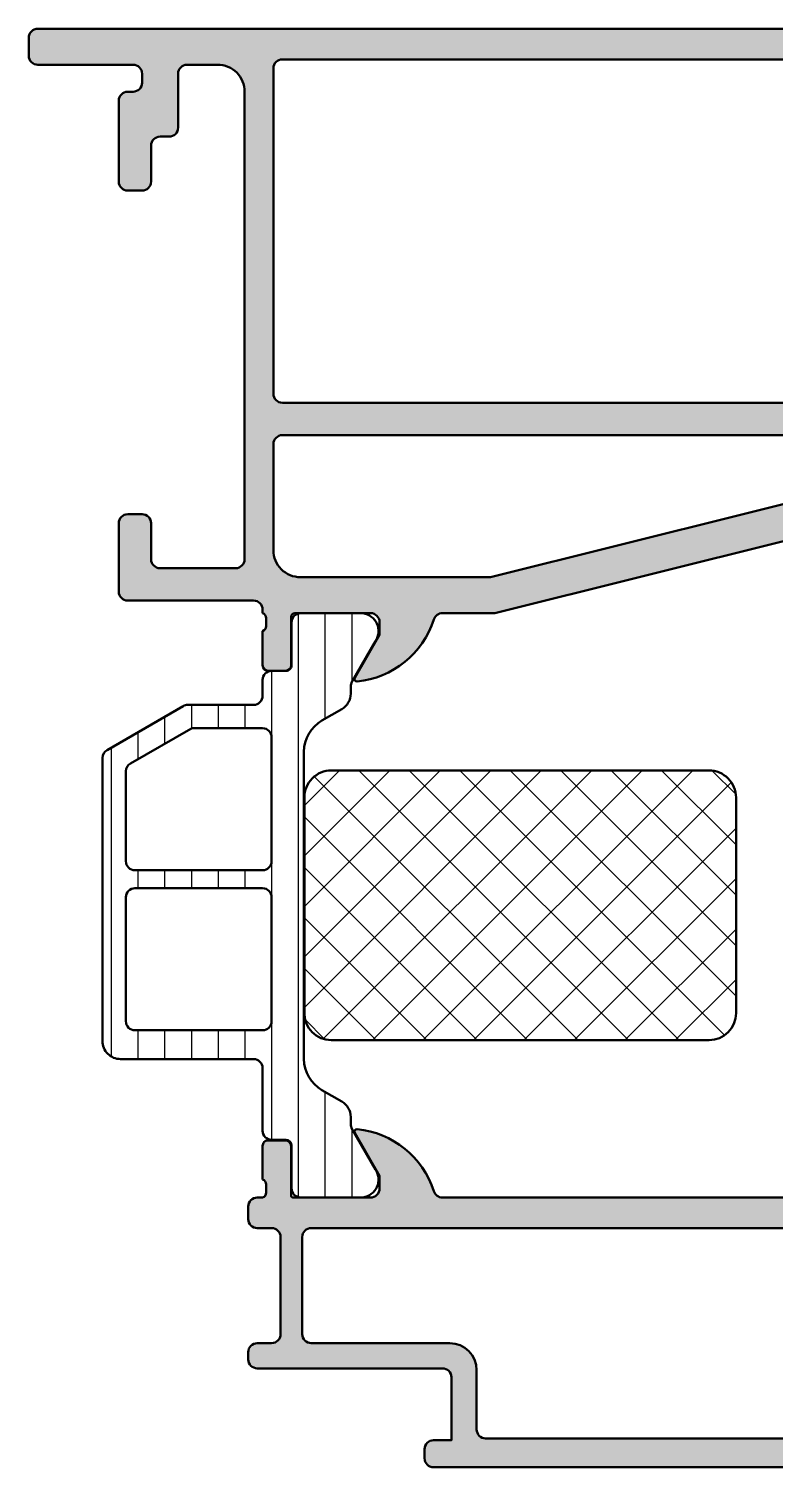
# Model space of a CAD drawing. Extents: x -15 to 68, y 0 to 80.
# Drawn here: x -15 to 26.5, y 0 to 80 of the extents above; entities that cross this region are included whole.
import ezdxf

# ---------------------------------------------------------------- set-up
doc = ezdxf.new("R2010")
doc.units = 0
for name, color, linetype, lineweight in [('0S-Alu contour', 7, 'Continuous', 50), ('0S-Alu hatch', 252, 'Continuous', 25), ('0S-Plastic contour', 254, 'Continuous', 50), ('0S-Plastic hatch', 253, 'Continuous', 25), ('0S-PT contour', 91, 'Continuous', 50), ('0S-PT hatch', 103, 'Continuous', 25)]:
    doc.layers.add(name, color=color, linetype=linetype, lineweight=lineweight)

# ---------------------------------------------------------------- blocks, each defined once
blk = doc.blocks.new('501720__810098BB_A864_4363_9F8E_36D2BA99AF30_')
at = {"layer": '0S-Alu hatch'}
h = blk.add_hatch(color=256, dxfattribs=at)
edge = h.paths.add_edge_path()
edge.add_ellipse((35.76188021535163, 53.8381197846483), major_axis=(-0.1381197846483, 0), ratio=1, start_angle=104.0000000000017, end_angle=209.9999999999957, ccw=False)
edge.add_line((35.79529441547356, 53.70410274788989), (10.91199740453949, 47.5))
edge.add_line((10.91199740453949, 47.5), (7.999999999999921, 47.5))
edge.add_arc((7.999999999999921, 46.99999999999999), 0.5000000000000142, 90, 162.2515836439294)
edge.add_ellipse((2.76177675882613, 48.67660886184778), major_axis=(-4.999999999999967, 0), ratio=1, start_angle=95.62257755079332, end_angle=162.2515836439302, ccw=False)
edge.add_ellipse((3.238119784648205, 43.83811978464829), major_axis=(-0.1381197846482954, 0), ratio=1, start_angle=-30.00000000000381, end_angle=95.62257755079543, ccw=False)
edge.add_line((3.11850454237755, 43.90717967697245), (4.499999999999928, 46.3))
edge.add_line((4.499999999999928, 46.3), (4.499999999999928, 47))
edge.add_arc((3.999999999999914, 46.99999999999999), 0.5000000000000142, 0, 90)
edge.add_line((3.999999999999914, 47.5), (-0.210000000000079, 47.5))
edge.add_arc((-0.210000000000079, 47.30000000000001), 0.1999999999999886, 90, 180)
edge.add_line((-0.4100000000000677, 47.30000000000001), (-0.4100000000000819, 44.60000000000004))
edge.add_ellipse((-0.7100000000001216, 44.60000000000004), major_axis=(-0.3000000000000398, 0), ratio=1, start_angle=90, end_angle=180, ccw=False)
edge.add_line((-0.7100000000001216, 44.3), (-1.700000000000045, 44.3))
edge.add_ellipse((-1.700000000000045, 44.60000000000004), major_axis=(-0.3000000000000398, 0), ratio=1, start_angle=0, end_angle=90, ccw=False)
edge.add_line((-2.000000000000085, 44.60000000000004), (-2.000000000000085, 46.5))
edge.add_arc((-2.100000000000079, 46.78284271247462), 0.3000000000000043, 289.4712206344893, 360)
edge.add_line((-1.800000000000068, 46.78284271247462), (-1.800000000000082, 47.21715728752537))
edge.add_arc((-2.100000000000079, 47.21715728752537), 0.2999999999999829, 0, 70.5287793655094)
edge.add_line((-2.000000000000085, 47.49999999999998), (-2.000000000000085, 47.69999999999998))
edge.add_arc((-2.500000000000085, 47.69999999999998), 0.5, 0, 90)
edge.add_line((-2.500000000000085, 48.19999999999999), (-9.500000000000085, 48.19999999999998))
edge.add_ellipse((-9.500000000000085, 48.69999999999997), major_axis=(-0.4999999999999929, 0), ratio=1, start_angle=0, end_angle=90, ccw=False)
edge.add_line((-10.00000000000008, 48.69999999999997), (-10.00000000000007, 52.5))
edge.add_ellipse((-9.500000000000085, 52.5), major_axis=(-0.4999999999999858, 0), ratio=1, start_angle=269.9999999999984, end_angle=360, ccw=False)
edge.add_line((-9.500000000000071, 52.99999999999998), (-8.700000000000072, 52.99999999999999))
edge.add_ellipse((-8.700000000000045, 52.50000000000001), major_axis=(-0.4999999999999787, 0), ratio=1, start_angle=180, end_angle=270.00000000000324, ccw=False)
edge.add_line((-8.200000000000072, 52.5), (-8.200000000000072, 50.49999999999998))
edge.add_arc((-7.700000000000073, 50.49999999999998), 0.5, 180, 270)
edge.add_line((-7.700000000000073, 49.99999999999998), (-3.500000000000085, 49.99999999999999))
edge.add_arc((-3.500000000000085, 50.49999999999998), 0.4999999999999929, 270, 360)
edge.add_line((-3.000000000000085, 50.49999999999998), (-3.000000000000071, 76.5))
edge.add_arc((-4.500000000000071, 76.5), 1.5, 0, 90.00000000000055)
edge.add_line((-4.500000000000085, 78), (-6.200000000000073, 78))
edge.add_arc((-6.200000000000073, 77.5), 0.5, 90, 180)
edge.add_line((-6.700000000000073, 77.5), (-6.700000000000088, 74.49999999999999))
edge.add_ellipse((-7.200000000000102, 74.5), major_axis=(-0.5000000000000142, 0), ratio=1, start_angle=90.00000000000318, end_angle=180, ccw=False)
edge.add_line((-7.200000000000073, 73.99999999999999), (-7.700000000000088, 73.99999999999999))
edge.add_arc((-7.700000000000088, 73.49999999999999), 0.5, 90, 180)
edge.add_line((-8.200000000000088, 73.49999999999999), (-8.200000000000072, 71.5))
edge.add_ellipse((-8.70000000000006, 71.49999999999999), major_axis=(-0.4999999999999858, 0), ratio=1, start_angle=89.9999999999983, end_angle=180, ccw=False)
edge.add_line((-8.700000000000072, 71), (-9.500000000000085, 71))
edge.add_ellipse((-9.5000000000001, 71.49999999999999), major_axis=(-0.4999999999999858, 0), ratio=1, start_angle=0, end_angle=90.00000000000159, ccw=False)
edge.add_line((-10.00000000000008, 71.5), (-10.00000000000008, 76))
edge.add_ellipse((-9.5000000000001, 76.00000000000001), major_axis=(-0.4999999999999858, 0), ratio=1, start_angle=269.9999999999984, end_angle=360, ccw=False)
edge.add_line((-9.500000000000085, 76.5), (-9.200000000000072, 76.5))
edge.add_arc((-9.200000000000072, 77), 0.5, 270, 360)
edge.add_line((-8.700000000000072, 77), (-8.700000000000088, 77.5))
edge.add_arc((-9.200000000000088, 77.5), 0.5, 0, 90)
edge.add_line((-9.200000000000088, 78), (-14.50000000000008, 78))
edge.add_ellipse((-14.5000000000001, 78.49999999999999), major_axis=(-0.4999999999999858, 0), ratio=1, start_angle=0, end_angle=90.00000000000159, ccw=False)
edge.add_line((-15.00000000000008, 78.5), (-15.00000000000008, 79.5))
edge.add_ellipse((-14.5000000000001, 79.50000000000001), major_axis=(-0.4999999999999858, 0), ratio=1, start_angle=269.9999999999984, end_angle=360, ccw=False)
edge.add_line((-14.50000000000008, 80), (45.99999999999993, 80))
edge.add_line((45.99999999999993, 80), (45.99999999999993, 76.60000000000001))
edge.add_line((45.99999999999993, 76.60000000000001), (44.89999999999993, 75.5))
edge.add_line((44.89999999999993, 75.5), (44.29999999999992, 75.5))
edge.add_line((44.29999999999992, 75.5), (44.29999999999992, 77.5))
edge.add_arc((43.29999999999992, 77.5), 1, 0, 90)
edge.add_line((43.29999999999992, 78.5), (41.99999999999993, 78.5))
edge.add_arc((41.99999999999993, 77.5), 1, 90, 180)
edge.add_line((40.99999999999993, 77.5), (40.99999999999993, 71))
edge.add_arc((41.52499999999993, 70.5), 0.7250000000000015, 136.3971810272967, 223.6028189727033)
edge.add_line((40.99999999999993, 70), (40.99999999999993, 63))
edge.add_arc((41.99999999999993, 63), 1, 180, 270)
edge.add_line((41.99999999999993, 62), (43.29999999999992, 62))
edge.add_arc((43.29999999999992, 63), 1, 270, 360)
edge.add_line((44.29999999999992, 63), (44.29999999999992, 65.5))
edge.add_line((44.29999999999992, 65.5), (44.79999999999992, 65.5))
edge.add_ellipse((44.79999999999994, 64.50000000000001), major_axis=(-0.9999999999999857, 0), ratio=1, start_angle=180, end_angle=270.0000000000008, ccw=False)
edge.add_line((45.79999999999992, 64.5), (45.79999999999992, 59))
edge.add_ellipse((45.29999999999993, 58.99999999999999), major_axis=(-0.4999999999999965, 0), ratio=1, start_angle=89.9999999999992, end_angle=180, ccw=False)
edge.add_line((45.29999999999993, 58.5), (44.79999999999992, 58.50000000000001))
edge.add_ellipse((44.79999999999992, 59), major_axis=(-0.4999999999999929, 0), ratio=1, start_angle=0, end_angle=90, ccw=False)
edge.add_line((44.29999999999992, 59), (44.29999999999992, 60))
edge.add_arc((43.79999999999992, 60), 0.5, 0, 90)
edge.add_line((43.79999999999992, 60.5), (41.49999999999993, 60.5))
edge.add_arc((41.49999999999993, 60), 0.5, 90, 180)
edge.add_line((40.99999999999993, 60), (40.99999999999993, 57.5))
edge.add_arc((41.09999999999994, 57.21715728752538), 0.3000000000000011, 109.4712206344922, 180)
edge.add_line((40.79999999999993, 57.21715728752538), (40.79999999999993, 56.78284271247462))
edge.add_arc((41.09999999999994, 56.78284271247462), 0.3000000000000007, 180, 250.528779365509)
edge.add_line((40.99999999999993, 56.5), (40.99999999999993, 54.60000000000004))
edge.add_ellipse((40.6999999999999, 54.60000000000003), major_axis=(-0.3000000000000327, 0), ratio=1, start_angle=89.99999999999869, end_angle=180, ccw=False)
edge.add_line((40.69999999999989, 54.29999999999999), (39.70999999999998, 54.29999999999999))
edge.add_ellipse((39.70999999999996, 54.60000000000003), major_axis=(-0.3000000000000327, 0), ratio=1, start_angle=0, end_angle=90.00000000000267, ccw=False)
edge.add_line((39.40999999999994, 54.60000000000004), (39.40999999999993, 57.3))
edge.add_arc((39.20999999999994, 57.3), 0.1999999999999993, 0, 90)
edge.add_line((39.20999999999994, 57.5), (34.99999999999992, 57.5))
edge.add_arc((34.99999999999993, 57), 0.5, 90.00000000000081, 180)
edge.add_line((34.49999999999993, 57), (34.49999999999993, 56.29999999999999))
edge.add_line((34.49999999999993, 56.29999999999999), (35.8814954576223, 53.90717967697244))
edge = h.paths.add_edge_path()
edge.add_line((-1.400000000000076, 77.8), (-1.400000000000076, 59.69999999999998))
edge.add_arc((-0.9000000000000767, 59.69999999999999), 0.5, 180, 270)
edge.add_line((-0.9000000000000767, 59.19999999999999), (38.99999999999993, 59.2))
edge.add_arc((38.99999999999993, 59.69999999999998), 0.4999999999999929, 270, 360)
edge.add_line((39.49999999999993, 59.69999999999998), (39.49999999999993, 77.8))
edge.add_arc((38.99999999999993, 77.8), 0.5, 0, 90)
edge.add_line((38.99999999999993, 78.3), (-0.9000000000000767, 78.3))
edge.add_arc((-0.9000000000000767, 77.8), 0.5, 90, 180)
edge = h.paths.add_edge_path()
edge.add_arc((31.94739187429334, 55.32124696553697), 0.4999999999999971, 283.9999999999997, 390.0000000000001)
edge.add_line((32.38040457618556, 55.57124696553697), (31.61324865405182, 56.89999999999999))
edge.add_arc((30.74722325026737, 56.4), 1.000000000000004, 29.99999999999937, 90)
edge.add_line((30.74722325026737, 57.40000000000001), (-0.9000000000000767, 57.39999999999999))
edge.add_arc((-0.9000000000000625, 56.9), 0.4999999999999929, 90.0000000000016, 180)
edge.add_line((-1.400000000000062, 56.9), (-1.400000000000076, 51))
edge.add_arc((0.0999999999999233, 51), 1.5, 180, 270.0000000000005)
edge.add_line((0.0999999999999375, 49.5), (10.66642828273363, 49.5))
edge.add_line((10.66642828273363, 49.5), (32.06835282209318, 54.83609910239898))
at = {"layer": '0S-Alu contour', "color": 7}
for points in [[(-15.00000000000008, 78.5), (-15.00000000000008, 79.5)], [(-14.50000000000008, 80), (45.99999999999993, 80), (45.99999999999993, 76.60000000000001), (44.89999999999993, 75.5), (44.29999999999992, 75.5), (44.29999999999992, 77.5)], [(43.29999999999992, 78.5), (41.99999999999993, 78.5)], [(-9.200000000000088, 78), (-14.50000000000008, 78)], [(-4.500000000000085, 78), (-6.200000000000073, 78)], [(-1.400000000000076, 77.8), (-1.400000000000076, 59.69999999999998)], [(38.99999999999993, 78.3), (-0.9000000000000767, 78.3)], [(39.49999999999993, 59.69999999999998), (39.49999999999993, 77.8)], [(-8.700000000000072, 77), (-8.700000000000088, 77.5)], [(-6.700000000000073, 77.5), (-6.700000000000088, 74.49999999999999)], [(40.99999999999993, 77.5), (40.99999999999993, 71)], [(-9.500000000000085, 76.5), (-9.200000000000072, 76.5)], [(-3.000000000000085, 50.49999999999998), (-3.000000000000071, 76.5)], [(-10.00000000000008, 71.5), (-10.00000000000008, 76)], [(-7.200000000000073, 73.99999999999999), (-7.700000000000088, 73.99999999999999)], [(-8.200000000000088, 73.49999999999999), (-8.200000000000072, 71.5)], [(-8.700000000000072, 71), (-9.500000000000085, 71)], [(40.99999999999993, 70), (40.99999999999993, 63)], [(44.29999999999992, 63), (44.29999999999992, 65.5), (44.79999999999992, 65.5)], [(45.79999999999992, 64.5), (45.79999999999992, 59)], [(41.99999999999993, 62), (43.29999999999992, 62)], [(43.79999999999992, 60.5), (41.49999999999993, 60.5)], [(40.99999999999993, 60), (40.99999999999993, 57.5)], [(44.29999999999992, 59), (44.29999999999992, 60)], [(-0.9000000000000767, 59.19999999999999), (38.99999999999993, 59.2)], [(45.29999999999993, 58.5), (44.79999999999992, 58.50000000000001)], [(-1.400000000000062, 56.9), (-1.400000000000076, 51)], [(30.74722325026737, 57.40000000000001), (-0.9000000000000767, 57.39999999999999)], [(32.38040457618556, 55.57124696553697), (31.61324865405182, 56.89999999999999)], [(34.49999999999993, 57), (34.49999999999993, 56.29999999999999), (35.8814954576223, 53.90717967697244)], [(39.20999999999994, 57.5), (34.99999999999992, 57.5)], [(39.40999999999994, 54.60000000000004), (39.40999999999993, 57.3)], [(40.79999999999993, 57.21715728752538), (40.79999999999993, 56.78284271247462)], [(40.99999999999993, 56.5), (40.99999999999993, 54.60000000000004)], [(0.0999999999999375, 49.5), (10.66642828273363, 49.5), (32.06835282209318, 54.83609910239898)], [(35.79529441547356, 53.70410274788989), (10.91199740453949, 47.5), (7.999999999999921, 47.5)], [(40.69999999999989, 54.29999999999999), (39.70999999999998, 54.29999999999999)], [(-9.500000000000071, 52.99999999999998), (-8.700000000000072, 52.99999999999999)], [(-10.00000000000008, 48.69999999999997), (-10.00000000000007, 52.5)], [(-8.200000000000072, 52.5), (-8.200000000000072, 50.49999999999998)], [(-7.700000000000073, 49.99999999999998), (-3.500000000000085, 49.99999999999999)], [(-2.500000000000085, 48.19999999999999), (-9.500000000000085, 48.19999999999998)], [(-2.000000000000085, 47.49999999999998), (-2.000000000000085, 47.69999999999998)], [(-1.800000000000068, 46.78284271247462), (-1.800000000000082, 47.21715728752537)], [(-0.4100000000000677, 47.30000000000001), (-0.4100000000000819, 44.60000000000004)], [(3.999999999999914, 47.5), (-0.210000000000079, 47.5)], [(-2.000000000000085, 44.60000000000004), (-2.000000000000085, 46.5)], [(3.11850454237755, 43.90717967697245), (4.499999999999928, 46.3), (4.499999999999928, 47)], [(-0.7100000000001216, 44.3), (-1.700000000000045, 44.3)]]:
    blk.add_lwpolyline(points, dxfattribs=at)
at = {"layer": '0S-Alu contour', "color": 7, "extrusion": (0, 0, -1)}
for centre, radius, start, end in [((14.5000000000001, 79.50000000000001), 0.4999999999999858, 0, 90.0000000000016), ((14.5000000000001, 78.49999999999999), 0.4999999999999858, 269.9999999999984, 0), ((9.5000000000001, 76.00000000000001), 0.4999999999999858, 0, 90.0000000000016), ((7.200000000000102, 74.5), 0.5000000000000142, 180, 269.9999999999968), ((9.5000000000001, 71.49999999999999), 0.4999999999999858, 269.9999999999984, 0), ((8.70000000000006, 71.49999999999999), 0.4999999999999858, 180, 270.0000000000017), ((-44.79999999999994, 64.50000000000001), 0.9999999999999857, 89.9999999999992, 180), ((-44.79999999999992, 59), 0.4999999999999929, 270, 0), ((-45.29999999999993, 58.99999999999999), 0.4999999999999965, 180, 270.0000000000008), ((-39.70999999999996, 54.60000000000003), 0.3000000000000327, 269.9999999999973, 0), ((-40.6999999999999, 54.60000000000003), 0.3000000000000327, 180, 270.0000000000013), ((-35.76188021535163, 53.8381197846483), 0.1381197846483, 150.0000000000043, 255.9999999999983), ((9.500000000000085, 52.5), 0.4999999999999858, 0, 90.0000000000016), ((8.700000000000045, 52.50000000000001), 0.4999999999999787, 89.99999999999675, 180), ((9.500000000000085, 48.69999999999997), 0.4999999999999929, 270, 0), ((-2.76177675882613, 48.67660886184778), 4.999999999999967, 197.7484163560699, 264.3774224492067), ((1.700000000000045, 44.60000000000004), 0.3000000000000398, 270, 0), ((0.7100000000001216, 44.60000000000004), 0.3000000000000398, 180, 270), ((-3.238119784648205, 43.83811978464829), 0.1381197846482954, 264.3774224492046, 30.00000000000375)]:
    blk.add_arc(centre, radius, start, end, dxfattribs=at)
at = {"layer": '0S-Alu contour', "color": 7}
for centre, radius, start, end in [((41.99999999999993, 77.5), 1, 90, 180), ((43.29999999999992, 77.5), 1, 0, 90), ((-9.200000000000088, 77.5), 0.5, 0, 90), ((-6.200000000000073, 77.5), 0.5, 90, 180), ((-4.500000000000071, 76.5), 1.5, 0, 90.00000000000055), ((-0.9000000000000767, 77.8), 0.5, 90, 180), ((38.99999999999993, 77.8), 0.5, 0, 90), ((-9.200000000000072, 77), 0.5, 270, 0), ((-7.700000000000088, 73.49999999999999), 0.5, 90, 180), ((41.52499999999993, 70.5), 0.7250000000000015, 136.3971810272967, 223.6028189727033), ((41.99999999999993, 63), 1, 180, 270), ((43.29999999999992, 63), 1, 270, 0), ((41.49999999999993, 60), 0.5, 90, 180), ((43.79999999999992, 60), 0.5, 0, 90), ((-0.9000000000000767, 59.69999999999999), 0.5, 180, 270), ((38.99999999999993, 59.69999999999998), 0.4999999999999929, 270, 0), ((-0.9000000000000625, 56.9), 0.4999999999999929, 90.0000000000016, 180), ((30.74722325026737, 56.4), 1.000000000000004, 29.99999999999937, 90), ((34.99999999999993, 57), 0.5, 90.00000000000081, 180), ((39.20999999999994, 57.3), 0.1999999999999993, 0, 90), ((41.09999999999994, 57.21715728752538), 0.3000000000000011, 109.4712206344922, 180), ((41.09999999999994, 56.78284271247462), 0.3000000000000007, 180, 250.528779365509), ((31.94739187429334, 55.32124696553697), 0.4999999999999971, 283.9999999999997, 30.00000000000013), ((-7.700000000000073, 50.49999999999998), 0.5, 180, 270), ((-3.500000000000085, 50.49999999999998), 0.4999999999999929, 270, 0), ((0.0999999999999233, 51), 1.5, 180, 270.0000000000005), ((-2.500000000000085, 47.69999999999998), 0.5, 0, 90), ((-2.100000000000079, 47.21715728752537), 0.2999999999999829, 0, 70.5287793655094), ((-0.210000000000079, 47.30000000000001), 0.1999999999999886, 90, 180), ((3.999999999999914, 46.99999999999999), 0.5000000000000142, 0, 90), ((7.999999999999921, 46.99999999999999), 0.5000000000000142, 90, 162.2515836439294), ((-2.100000000000079, 46.78284271247462), 0.3000000000000043, 289.4712206344893, 0)]:
    blk.add_arc(centre, radius, start, end, dxfattribs=at)
blk = doc.blocks.new('345350__E8CCBB85_A133_48F6_B790_D86AECF112B5_')
at = {"layer": '0S-Alu hatch'}
h = blk.add_hatch(color=256, dxfattribs=at)
edge = h.paths.add_edge_path()
edge.add_line((-1.799998999999985, 15.72678299999149), (-1.799998999999985, 15.2731889999915))
edge.add_ellipse((-2.078836446543036, 15.26752059199313), major_axis=(-0.2788950563274379, 0), ratio=1, start_angle=106.41987641949041, end_angle=181.1645893740982, ccw=False)
edge.add_line((-2, 15), (-2.299680908210589, 15))
edge.add_arc((-2.299680908210589, 14.5), 0.5000000000000036, 90, 180)
edge.add_line((-2.799680908210589, 14.5), (-2.799680908210589, 13.79992253876117))
edge.add_arc((-2.29956618973938, 13.80003725723238), 0.5001147316285183, 180.0131427528032, 269.9868572472035)
edge.add_line((-2.299680908210547, 13.29992253876117), (-1.499693115241839, 13.29992253876117))
edge.add_ellipse((-1.499443254268499, 12.80017239973451), major_axis=(-0.4997502014883784, 0), ratio=1, start_angle=179.9713537287386, end_angle=270.0286462712596, ccw=False)
edge.add_line((-0.9996931152418255, 12.79992253876115), (-0.9996931152418255, 7.400020671848328))
edge.add_ellipse((-1.499713436076888, 7.400040992683389), major_axis=(-0.5000203212479823, 0), ratio=1, start_angle=90.00232850153498, end_angle=179.9976714983276, ccw=False)
edge.add_line((-1.499693115241825, 6.900020671848326), (-2.299680908210575, 6.900020671848325))
edge.add_arc((-2.299566189739365, 6.399905953377112), 0.5001147316285218, 90.01314275280141, 179.9868572471968)
edge.add_line((-2.799680908210575, 6.400020671848338), (-2.799680908210575, 5.999996257785828))
edge.add_arc((-2.299566189739365, 6.000110976257024), 0.5001147316285183, 180.0131427528032, 269.986857247197)
edge.add_line((-2.299680908210589, 5.499996257785815), (8.00027636718005, 5.499996257785825))
edge.add_ellipse((8.000276199942048, 4.999996090547824), major_axis=(-0.5000001672380292, 0), ratio=1, start_angle=180.0000191671709, end_angle=269.99998083594335, ccw=False)
edge.add_line((8.50027636718005, 4.999996257813003), (8.500276367180042, 1.499999953273801))
edge.add_line((8.500276367180042, 1.499999953273801), (7.500276367180042, 1.499999953273801))
edge.add_arc((7.500391085671957, 0.9998852347682088), 0.5001147316629067, 90.0131427551726, 179.9868504146385)
edge.add_line((7.000276367180042, 1.000000012878441), (7.000276367180042, 0.5000000128784468))
edge.add_arc((7.500391118378033, 0.5001147334620317), 0.5001147643557832, 180.0131429938963, 269.9798609896767)
edge.add_line((7.500215332023778, 1e-15), (67.5, 1e-16))
edge.add_arc((67.5, 0.5000000000000002), 0.5000000000000001, 270, 360)
edge.add_line((68, 0.5000000000000001), (68, 4.5))
edge.add_arc((67.5, 4.5), 0.5, 0, 90)
edge.add_line((67.5, 5), (66.19999999999999, 5))
edge.add_arc((66.19999999999999, 4.5), 0.5, 90, 180)
edge.add_line((65.69999999999999, 4.5), (65.69999999999999, 4))
edge.add_line((65.69999999999999, 4), (66.69999999999999, 4))
edge.add_line((66.69999999999999, 4), (66.69999999999996, 2.299999999999997))
edge.add_ellipse((65.69999999999996, 2.299999999999998), major_axis=(-0.9999999999999998, 0), ratio=1, start_angle=90, end_angle=180, ccw=False)
edge.add_line((65.69999999999996, 1.299999999999998), (61.69999999999999, 1.299999999999982))
edge.add_ellipse((61.69999999999999, 2.299999999999982), major_axis=(-0.9999999999999992, 0), ratio=1, start_angle=0, end_angle=90, ccw=False)
edge.add_line((60.69999999999999, 2.299999999999982), (60.69999999999999, 4))
edge.add_line((60.69999999999999, 4), (61.69999999999999, 4))
edge.add_line((61.69999999999999, 4), (61.69999999999999, 4.499999999999984))
edge.add_arc((61.19999999999999, 4.5), 0.5000000000000009, 0, 90)
edge.add_line((61.19999999999999, 5), (58.4, 4.999999999999999))
edge.add_arc((58.4, 4.499999999999998), 0.5000000000000009, 90, 180)
edge.add_line((57.9, 4.499999999999998), (57.9, 4.299999999999982))
edge.add_arc((58.4, 4.299999999999982), 0.5, 180, 270)
edge.add_line((58.4, 3.799999999999982), (58.9, 3.799999999999982))
edge.add_ellipse((58.9, 3.299999999999983), major_axis=(-0.4999999999999992, 0), ratio=1, start_angle=180, end_angle=270, ccw=False)
edge.add_line((59.40000000000001, 3.299999999999982), (59.39999999999997, 2.099999999999981))
edge.add_ellipse((58.89999999999997, 2.09999999999998), major_axis=(-0.5000000000000018, 0), ratio=1, start_angle=90, end_angle=180, ccw=False)
edge.add_line((58.89999999999997, 1.599999999999978), (45.9983668848607, 1.599999999999979))
edge.add_line((45.9983668848607, 1.599999999999979), (39.90086726378649, 2.209750724796321))
edge.add_ellipse((40.00036986780804, 3.204788067252857), major_axis=(-1.000000040545016, 0), ratio=1, start_angle=1.5080649291121517e-05, end_angle=84.2894712981921, ccw=False)
edge.add_line((39.00036982726306, 3.204787804045858), (39.00036982726304, 12.79998738861467))
edge.add_ellipse((39.5004196810018, 12.79987268502242), major_axis=(-0.50004986689435, 0), ratio=1, start_angle=270.0131427528009, end_angle=359.9868572472245, ccw=False)
edge.add_line((39.50030497740954, 13.29992253876117), (40.5, 13.29992253876117))
edge.add_arc((40.5, 13.79992253876117), 0.5, 270, 360)
edge.add_line((41, 13.79992253876117), (41, 15))
edge.add_ellipse((41.07883644654303, 15.26752059199312), major_axis=(-0.2788950563274341, 0), ratio=1, start_angle=-1.16458937409692, end_angle=73.5801235805094, ccw=False)
edge.add_line((40.79999899999999, 15.27318899999149), (40.79999899999999, 15.72678299999148))
edge.add_ellipse((41.07886709564316, 15.73244365946855), major_axis=(-0.2789255417371436, 0), ratio=1, start_angle=-73.57540544464632, end_angle=1.1628700728883814, ccw=False)
edge.add_line((41, 15.99998699999148), (41, 17.879998))
edge.add_arc((40.69999999999999, 17.879998), 0.3000000000000078, 0, 90)
edge.add_line((40.69999999999999, 18.17999800000001), (39.72002568095721, 18.179998))
edge.add_arc((39.72002568095721, 17.879998), 0.3000000000000007, 90, 180)
edge.add_line((39.42002568095721, 17.879998), (39.42002568095721, 15.11999999999999))
edge.add_ellipse((39.30002568095722, 15.11999999999999), major_axis=(-0.1199999999999903, 0), ratio=1, start_angle=89.9999999999967, end_angle=180, ccw=False)
edge.add_line((39.30002568095721, 15), (35.00000000000002, 15))
edge.add_ellipse((35.00000000000001, 15.49999999999999), major_axis=(-0.4999999999999965, 0), ratio=1, start_angle=0, end_angle=90.0000000000008, ccw=False)
edge.add_line((34.50000000000001, 15.5), (34.49999999999999, 16.2))
edge.add_line((34.49999999999999, 16.2), (35.88149545762237, 18.59282032302755))
edge.add_arc((35.76188021535172, 18.6618802153517), 0.1381197846482894, 330.0000000000001, 455.6225775507986)
edge.add_arc((36.23822324117386, 13.82339113815207), 5.000000000000113, 95.622577550794, 162.2515836439304)
edge.add_ellipse((31.00000000000004, 15.49999999999988), major_axis=(-0.4999999999998927, 0), ratio=1, start_angle=89.99999999999591, end_angle=162.2515836439253, ccw=False)
edge.add_line((31.00000000000001, 14.99999999999999), (7.999999999999992, 15))
edge.add_ellipse((8.000000000000021, 15.49999999999984), major_axis=(-0.4999999999998384, 0), ratio=1, start_angle=17.74841635606589, end_angle=89.9999999999967, ccw=False)
edge.add_arc((2.761776758826187, 13.82339113815201), 5.000000000000197, 17.74841635607066, 84.37742244920675)
edge.add_arc((3.23811978464829, 18.66188021535171), 0.138119784648294, 84.37742244921073, 210.0000000000012)
edge.add_line((3.118504542377635, 18.59282032302757), (4.500000000000007, 16.19999999999999))
edge.add_line((4.500000000000007, 16.19999999999999), (4.5, 15.5))
edge.add_ellipse((4, 15.50000000000001), major_axis=(-0.5, 0), ratio=1, start_angle=89.9999999999983, end_angle=180, ccw=False)
edge.add_line((3.999999999999985, 15.00000000000001), (-0.3000256809571908, 15))
edge.add_ellipse((-0.3000256809571908, 15.12), major_axis=(-0.1200000000000027, 0), ratio=1, start_angle=0, end_angle=90, ccw=False)
edge.add_line((-0.4200256809571954, 15.12), (-0.4200256809571954, 17.879998))
edge.add_arc((-0.7200256809572068, 17.87999799999999), 0.3000000000000114, 0, 90)
edge.add_line((-0.7200256809572068, 18.17999800000001), (-1.699999999999988, 18.179998))
edge.add_arc((-1.700000000000002, 17.87999800000001), 0.2999999999999936, 89.99999999999729, 180)
edge.add_line((-2, 17.87999800000001), (-1.999999999999985, 15.99998699999149))
edge.add_ellipse((-2.07886709564319, 15.73244365946853), major_axis=(-0.2789255417371816, 0), ratio=1, start_angle=178.837129927118, end_angle=253.5754054446394, ccw=False)
edge = h.paths.add_edge_path()
edge.add_ellipse((0.7001505502649508, 12.80015209114268), major_axis=(-0.4997704760377764, 0), ratio=1, start_angle=-90.01932230628069, end_angle=0.02631684688930136, ccw=False)
edge.add_line((0.7003190917894245, 13.29992253876117), (37.30035380553454, 13.29992253876116))
edge.add_ellipse((37.30048878729687, 12.80005752052349), major_axis=(-0.4998650364626667, 0), ratio=1, start_angle=179.9845280529183, end_angle=270.0154719470708, ccw=False)
edge.add_line((37.80035380553454, 12.79992253876107), (37.80035380553453, 2.099975658420646))
edge.add_ellipse((37.30025928519608, 2.100070059527233), major_axis=(-0.5000945292483385, 0), ratio=1, start_angle=90.0108291856593, end_angle=179.9891844747251, ccw=False)
edge.add_line((37.30035380553454, 1.5999755392113), (10.40030078124254, 1.5999755392113))
edge.add_ellipse((10.400395301581, 2.100070059527243), major_axis=(-0.5000945292483491, 0), ratio=1, start_angle=0.010815525275006621, end_angle=89.98917081434081, ccw=False)
edge.add_line((9.900300781242542, 2.099975658420602), (9.900300781242535, 5.400020819006611))
edge.add_arc((8.40030085426848, 5.400020744874273), 1.499999926974057, 2.8316468405e-06, 90.00000278938575)
edge.add_line((8.400300781242535, 6.900020671848325), (0.7003190917894245, 6.900020671848327))
edge.add_ellipse((0.7001505502649508, 7.39979111946681), major_axis=(-0.4997704760377753, 0), ratio=1, start_angle=-0.02631684688930136, end_angle=90.0193223062808, ccw=False)
edge.add_line((0.2003801269456744, 7.400020671848325), (0.2003801269456602, 12.79992253876121))
at = {"layer": '0S-Alu contour', "color": 7}
for points in [[(3.118504542377635, 18.59282032302757), (4.500000000000007, 16.19999999999999), (4.5, 15.5)], [(34.50000000000001, 15.5), (34.49999999999999, 16.2), (35.88149545762237, 18.59282032302755)], [(-2, 17.87999800000001), (-1.999999999999985, 15.99998699999149)], [(-0.7200256809572068, 18.17999800000001), (-1.699999999999988, 18.179998)], [(-0.4200256809571954, 15.12), (-0.4200256809571954, 17.879998)], [(39.42002568095721, 17.879998), (39.42002568095721, 15.11999999999999)], [(40.69999999999999, 18.17999800000001), (39.72002568095721, 18.179998)], [(41, 15.99998699999148), (41, 17.879998)], [(-1.799998999999985, 15.72678299999149), (-1.799998999999985, 15.2731889999915)], [(40.79999899999999, 15.27318899999149), (40.79999899999999, 15.72678299999148)], [(-2.799680908210589, 14.5), (-2.799680908210589, 13.79992253876117)], [(-2, 15), (-2.299680908210589, 15)], [(3.999999999999985, 15.00000000000001), (-0.3000256809571908, 15)], [(31.00000000000001, 14.99999999999999), (7.999999999999992, 15)], [(39.30002568095721, 15), (35.00000000000002, 15)], [(41, 13.79992253876117), (41, 15)], [(-2.299680908210547, 13.29992253876117), (-1.499693115241839, 13.29992253876117)], [(0.7003190917894245, 13.29992253876117), (37.30035380553454, 13.29992253876116)], [(39.50030497740954, 13.29992253876117), (40.5, 13.29992253876117)], [(-0.9996931152418255, 12.79992253876115), (-0.9996931152418255, 7.400020671848328)], [(0.2003801269456744, 7.400020671848325), (0.2003801269456602, 12.79992253876121)], [(37.80035380553454, 12.79992253876107), (37.80035380553453, 2.099975658420646)], [(39.00036982726306, 3.204787804045858), (39.00036982726304, 12.79998738861467)], [(-1.499693115241825, 6.900020671848326), (-2.299680908210575, 6.900020671848325)], [(8.400300781242535, 6.900020671848325), (0.7003190917894245, 6.900020671848327)], [(-2.799680908210575, 6.400020671848338), (-2.799680908210575, 5.999996257785828)], [(-2.299680908210589, 5.499996257785815), (8.00027636718005, 5.499996257785825)], [(8.50027636718005, 4.999996257813003), (8.500276367180042, 1.499999953273801), (7.500276367180042, 1.499999953273801)], [(9.900300781242542, 2.099975658420602), (9.900300781242535, 5.400020819006611)], [(61.19999999999999, 5), (58.4, 4.999999999999999)], [(67.5, 5), (66.19999999999999, 5)], [(57.9, 4.499999999999998), (57.9, 4.299999999999982)], [(60.69999999999999, 2.299999999999982), (60.69999999999999, 4), (61.69999999999999, 4), (61.69999999999999, 4.499999999999984)], [(65.69999999999999, 4.5), (65.69999999999999, 4), (66.69999999999999, 4), (66.69999999999996, 2.299999999999997)], [(68, 0.5000000000000001), (68, 4.5)], [(58.4, 3.799999999999982), (58.9, 3.799999999999982)], [(59.40000000000001, 3.299999999999982), (59.39999999999997, 2.099999999999981)], [(58.89999999999997, 1.599999999999978), (45.9983668848607, 1.599999999999979), (39.90086726378649, 2.209750724796321)], [(7.000276367180042, 1.000000012878441), (7.000276367180042, 0.5000000128784468)], [(37.30035380553454, 1.5999755392113), (10.40030078124254, 1.5999755392113)], [(65.69999999999996, 1.299999999999998), (61.69999999999999, 1.299999999999982)], [(7.500215332023778, 1e-15), (67.5, 1e-16)]]:
    blk.add_lwpolyline(points, dxfattribs=at)
for centre, radius, start, end in [((3.23811978464829, 18.66188021535171), 0.138119784648294, 84.37742244921073, 210.0000000000012), ((2.761776758826187, 13.82339113815201), 5.000000000000197, 17.74841635607066, 84.37742244920675), ((36.23822324117386, 13.82339113815207), 5.000000000000113, 95.622577550794, 162.2515836439304), ((35.76188021535172, 18.6618802153517), 0.1381197846482894, 330.0000000000001, 95.62257755079864), ((-1.700000000000002, 17.87999800000001), 0.2999999999999936, 89.99999999999729, 180), ((-0.7200256809572068, 17.87999799999999), 0.3000000000000114, 0, 90), ((39.72002568095721, 17.879998), 0.3000000000000007, 90, 180), ((40.69999999999999, 17.879998), 0.3000000000000078, 0, 90), ((-2.299680908210589, 14.5), 0.5000000000000036, 90, 180), ((-2.29956618973938, 13.80003725723238), 0.5001147316285183, 180.0131427528032, 269.9868572472035), ((40.5, 13.79992253876117), 0.5, 270, 0), ((-2.299566189739365, 6.399905953377112), 0.5001147316285218, 90.01314275280141, 179.9868572471968), ((8.40030085426848, 5.400020744874273), 1.499999926974057, 2.8316468405e-06, 90.00000278938575), ((-2.299566189739365, 6.000110976257024), 0.5001147316285183, 180.0131427528032, 269.986857247197), ((58.4, 4.499999999999998), 0.5000000000000009, 90, 180), ((61.19999999999999, 4.5), 0.5000000000000009, 0, 90), ((66.19999999999999, 4.5), 0.5, 90, 180), ((67.5, 4.5), 0.5, 0, 90), ((58.4, 4.299999999999982), 0.5, 180, 270), ((7.500391085671957, 0.9998852347682088), 0.5001147316629067, 90.0131427551726, 179.9868504146385), ((7.500391118378033, 0.5001147334620317), 0.5001147643557832, 180.0131429938963, 269.9798609896767), ((67.5, 0.5000000000000002), 0.5000000000000001, 270, 0)]:
    blk.add_arc(centre, radius, start, end, dxfattribs=at)
at = {"layer": '0S-Alu contour', "color": 7, "extrusion": (0, 0, -1)}
for centre, radius, start, end in [((2.07886709564319, 15.73244365946853), 0.2789255417371816, 106.4245945553606, 181.1628700728821), ((2.078836446543036, 15.26752059199313), 0.2788950563274379, 178.8354106259018, 253.5801235805096), ((-4, 15.50000000000001), 0.5, 180, 270.0000000000017), ((-8.000000000000021, 15.49999999999984), 0.4999999999998384, 270.0000000000033, 342.2515836439341), ((-31.00000000000004, 15.49999999999988), 0.4999999999998927, 197.7484163560749, 270.0000000000041), ((-35.00000000000001, 15.49999999999999), 0.4999999999999965, 269.9999999999992, 0), ((-41.07883644654303, 15.26752059199312), 0.2788950563274341, 286.4198764194906, 1.164589374096924), ((-41.07886709564316, 15.73244365946855), 0.2789255417371436, 358.8371299271116, 73.57540544464624), ((0.3000256809571908, 15.12), 0.1200000000000028, 270, 0), ((-39.30002568095722, 15.11999999999999), 0.1199999999999903, 180, 270.0000000000033), ((1.499443254268499, 12.80017239973451), 0.4997502014883784, 89.9713537287404, 180.0286462712615), ((-0.7001505502649508, 12.80015209114268), 0.4997704760377764, 359.9736831531107, 90.01932230628076), ((-37.30048878729687, 12.80005752052349), 0.4998650364626667, 89.98452805292918, 180.0154719470817), ((-39.5004196810018, 12.79987268502242), 0.50004986689435, 0.0131427527754762, 89.9868572471991), ((1.499713436076888, 7.400040992683389), 0.5000203212479823, 180.0023285016724, 269.997671498465), ((-0.7001505502649508, 7.39979111946681), 0.4997704760377754, 269.9806776937192, 0.0263168468893796), ((-8.000276199942048, 4.999996090547824), 0.5000001672380292, 90.00001916405668, 179.9999808328291), ((-40.00036986780804, 3.204788067252857), 1.000000040545016, 275.710528701808, 359.9999849193507), ((-58.9, 3.299999999999983), 0.4999999999999992, 90, 180), ((-10.400395301581, 2.100070059527243), 0.5000945292483491, 270.0108291856592, 359.989184474725), ((-37.30025928519608, 2.100070059527233), 0.5000945292483385, 180.010815525275, 269.9891708143407), ((-58.89999999999997, 2.09999999999998), 0.5000000000000018, 180, 270), ((-61.69999999999999, 2.299999999999982), 0.9999999999999992, 270, 0), ((-65.69999999999996, 2.299999999999998), 0.9999999999999998, 180, 270)]:
    blk.add_arc(centre, radius, start, end, dxfattribs=at)
blk = doc.blocks.new('284013__F912D0D4_1162_48A4_BBD0_B471462C4B41___83469CB9_A1CC_4CCC_81C5_B868A43CE60F_')
at = {"layer": '0S-Plastic hatch'}
h = blk.add_hatch(dxfattribs=at)
h.set_pattern_fill('ANSI31', color=256, scale=0.4680000000000001, angle=45, style=0)
h.set_pattern_definition([(90, (0, 0), (-1.4859, 0), [])])
edge = h.paths.add_edge_path()
edge.add_line((-1.999999987197213, 43.79000300000001), (-1.999999987197213, 42.90002479553223))
edge.add_ellipse((-2.499999987197185, 42.90002479553222), major_axis=(-0.4999999999999716, 0), ratio=1, start_angle=89.9999999999967, end_angle=180, ccw=False)
edge.add_line((-2.499999987197213, 42.40002479553225), (-6.165949617267472, 42.40002479553223))
edge.add_arc((-6.165949617267429, 41.90002479553228), 0.4999999999999574, 90.00000000000487, 120.0045119354997)
edge.add_line((-6.415983715432801, 42.33301780904933), (-10.65003466965348, 39.8880427658599))
edge.add_arc((-10.40000057148811, 39.45504975234279), 0.5000000000000014, 120.0045119354968, 179.9988937274308)
edge.add_line((-10.9000005713949, 39.45505940639217), (-10.90030670186739, 23.70003199196952))
edge.add_arc((-9.900306702053795, 23.7000126838684), 0.9999999999999974, 179.9988937274308, 269.9999963079567)
edge.add_line((-9.900306766492108, 22.70001268386841), (-2.499999954978065, 22.70001220700519))
edge.add_ellipse((-2.499999987197227, 22.20001220700519), major_axis=(-0.5000000000000081, 0), ratio=1, start_angle=180, end_angle=269.99999630795594, ccw=False)
edge.add_line((-1.999999987197227, 22.20001220700519), (-1.999999987197213, 18.70999698719721))
edge.add_arc((-1.50000267890914, 18.70999430828808), 0.4999973082952495, 179.999693017615, 270.0003069820259)
edge.add_line((-1.500000000000014, 18.209997), (-0.6896686666666767, 18.209997))
edge.add_ellipse((-0.6896686666666767, 17.90999699999999), major_axis=(-0.3000000000000043, 0), ratio=1, start_angle=180, end_angle=270, ccw=False)
edge.add_line((-0.3896686666666653, 17.909997), (-0.3900006170637056, 15.50999861706369))
edge.add_arc((0.10999536037491, 15.50999597743861), 0.4999959774455833, 179.9996975182267, 270.0003024811867)
edge.add_line((0.1099979999999903, 15.01), (3.586539498099455, 15.01))
edge.add_arc((3.444228849108114, 15.99981807472285), 0.9999960709244774, 278.181608051899, 392.7270160998408)
edge.add_line((4.285481498099457, 16.54045300000001), (2.966989442252057, 18.82414854312755))
edge.add_ellipse((3.400002158982616, 19.07414851742715), major_axis=(-0.5000000000001791, 0), ratio=1, start_angle=0.0011751529779076009, end_angle=29.999996599338374, ccw=False)
edge.add_line((2.900002159087605, 19.07413826228277), (2.899993904977364, 19.47657566124689))
edge.add_arc((1.899993905187699, 19.47655515095074), 0.9999999999999868, 0.0011751529779635, 60.02622318121969)
edge.add_line((2.399597489588387, 20.34280930444956), (1.300795644524569, 20.9765324884859))
edge.add_ellipse((2.300002813326045, 22.70904079548361), major_axis=(-2.000000000000081, 0), ratio=1, start_angle=0, end_angle=60.026223181218086, ccw=False)
edge.add_line((0.3000028133259605, 22.70904079548357), (0.3000028133259462, 39.79095917659861))
edge.add_ellipse((2.300002813325988, 39.79095920451643), major_axis=(-2.000000000000042, 0), ratio=1, start_angle=299.9737768187801, end_angle=360, ccw=False)
edge.add_line((1.300795644524583, 41.52346751151413), (2.399597489588387, 42.15719069555045))
edge.add_arc((1.899993905187699, 43.02344484904928), 1, 299.9737768187799, 359.9988248470221)
edge.add_line((2.899993904977364, 43.0234243387606), (2.900002159087605, 43.42586173772096))
edge.add_ellipse((3.400002158982289, 43.42585148257295), major_axis=(-0.4999999999998514, 0), ratio=1, start_angle=330.0000034006513, end_angle=359.9988248467119, ccw=False)
edge.add_line((2.966989442252057, 43.67585145687246), (4.285481498099457, 45.959547))
edge.add_arc((3.444228849108114, 46.50018192527716), 0.9999960709244778, 327.2729839001589, 441.8183919481001)
edge.add_line((3.586539498099469, 47.49000000000001), (0.1099980000000045, 47.49000000000002))
edge.add_arc((0.1099953603749242, 46.99000402256139), 0.4999959774455904, 89.9996975188133, 180.0003024817733)
edge.add_line((-0.3900006170636914, 46.99000138293119), (-0.3897603949437638, 44.59003302816078))
edge.add_ellipse((-0.6897603934409346, 44.59000300000001), major_axis=(-0.2999999999999883, 0), ratio=1, start_angle=89.99999999999733, end_angle=180.005734956338, ccw=False)
edge.add_line((-0.6897603934409489, 44.29000300000002), (-1.499999987197199, 44.29000300000001))
edge.add_arc((-1.499999987197213, 43.79000300000001), 0.5, 89.99999999999837, 180)
edge = h.paths.add_edge_path()
edge.add_line((-9.600214958190932, 24.79953670501709), (-9.600000858306897, 31.70002593994141))
edge.add_ellipse((-9.10020069520725, 31.70022577646151), major_axis=(-0.4998002030502552, 0), ratio=1, start_angle=-90.0227994500579, end_angle=0.02290873318861486, ccw=False)
edge.add_line((-9.100001811981215, 32.20002593994141), (-2.000000047096662, 32.20002593994141))
edge.add_ellipse((-1.999806013141778, 31.70021962891023), major_axis=(-0.4998063486949419, 0), ratio=1, start_angle=179.9777962789857, end_angle=270.02224326882873, ccw=False)
edge.add_line((-1.49999970197679, 31.70002593994141), (-1.500206321477904, 24.79953670501712))
edge.add_ellipse((-1.999909018796927, 24.79923940252309), major_axis=(-0.4997027857603682, 0), ratio=1, start_angle=89.96594743205827, end_angle=180.0340886215503, ccw=False)
edge.add_line((-2.000206006850945, 24.29953670501709), (-9.10019969940187, 24.29953670501709))
edge.add_ellipse((-9.10049351631828, 24.79925813815599), major_axis=(-0.4997215195153975, 0), ratio=1, start_angle=-0.031939201445993604, end_angle=90.03368770319548, ccw=False)
edge = h.paths.add_edge_path()
edge.add_line((-9.349956328696933, 39.13802602248269), (-5.997344293317297, 41.07320767234947))
edge.add_ellipse((-5.897361723692995, 40.89999252932986), major_axis=(-0.1999999999999523, 0), ratio=1, start_angle=270.005869590817, end_angle=299.99423424562417, ccw=False)
edge.add_line((-5.897382212430059, 41.09999252828035), (-2.000205675372868, 41.10039176940918))
edge.add_ellipse((-1.999909117825296, 40.60068843655495), major_axis=(-0.4997034208528345, 0), ratio=1, start_angle=179.9659842705408, end_angle=270.0340031629701, ccw=False)
edge.add_line((-1.500205785036101, 40.60039176940918), (-1.499999761581435, 33.70002593994133))
edge.add_ellipse((-1.999700789294053, 33.6997269676127), major_axis=(-0.4997011171505489, 0), ratio=1, start_angle=89.96571187978742, end_angle=180.0342801988035, ccw=False)
edge.add_line((-1.999999830708588, 33.20002593994141), (-9.100000858306897, 33.20002593994142))
edge.add_ellipse((-9.100304336517212, 33.69972293827907), major_axis=(-0.4996970904925152, 0), ratio=1, start_angle=-0.03474248266508084, end_angle=90.03479712414747, ccw=False)
edge.add_line((-9.600001335144057, 33.70002593994141), (-9.599999904636121, 38.70498831207074))
edge.add_ellipse((-9.099999904636135, 38.70498816493356), major_axis=(-0.5000000000000029, 0), ratio=1, start_angle=299.99423424562144, end_angle=359.99998313932144, ccw=False)
at = {"layer": '0S-Alu contour', "color": 7}
for points in [[(-9.349956328696933, 39.13802602248269), (-5.997344293317297, 41.07320767234947)], [(-5.897382212430059, 41.09999252828035), (-2.000205675372868, 41.10039176940918)], [(-1.500205785036101, 40.60039176940918), (-1.499999761581435, 33.70002593994133)], [(-9.600001335144057, 33.70002593994141), (-9.599999904636121, 38.70498831207074)], [(-1.999999830708588, 33.20002593994141), (-9.100000858306897, 33.20002593994142)], [(-9.100001811981215, 32.20002593994141), (-2.000000047096662, 32.20002593994141)], [(-9.600214958190932, 24.79953670501709), (-9.600000858306897, 31.70002593994141)], [(-1.49999970197679, 31.70002593994141), (-1.500206321477904, 24.79953670501712)], [(-2.000206006850945, 24.29953670501709), (-9.10019969940187, 24.29953670501709)]]:
    blk.add_lwpolyline(points, dxfattribs=at)
at = {"layer": '0S-Alu contour', "color": 7, "extrusion": (0, 0, -1)}
for centre, radius, start, end in [((5.897361723692995, 40.89999252932986), 0.1999999999999523, 60.00576575437584, 89.99413040918303), ((1.999909117825296, 40.60068843655495), 0.4997034208528345, 89.96599683702988, 180.0340157294593), ((9.099999904636135, 38.70498816493356), 0.5000000000000029, 1.68606785517e-05, 60.00576575437853), ((9.100304336517212, 33.69972293827907), 0.4996970904925152, 269.9652028758525, 0.0347424826650621), ((1.999700789294053, 33.6997269676127), 0.4997011171505489, 179.9657198011965, 270.0342881202126), ((9.10020069520725, 31.70022577646151), 0.4998002030502552, 359.9770912668114, 90.02279945005797), ((1.999806013141778, 31.70021962891023), 0.4998063486949419, 89.97775673117127, 180.0222037210143), ((9.10049351631828, 24.79925813815599), 0.4997215195153976, 269.9663122968045, 0.0319392014459854), ((1.999909018796927, 24.79923940252309), 0.4997027857603682, 179.9659113784497, 270.0340525679417)]:
    blk.add_arc(centre, radius, start, end, dxfattribs=at)
at = {"layer": '0S-Plastic contour', "color": 7}
for points in [[(3.586539498099469, 47.49000000000001), (0.1099980000000045, 47.49000000000002)], [(-0.3900006170636914, 46.99000138293119), (-0.3897603949437638, 44.59003302816078)], [(2.966989442252057, 43.67585145687246), (4.285481498099457, 45.959547)], [(-0.6897603934409489, 44.29000300000002), (-1.499999987197199, 44.29000300000001)], [(-1.999999987197213, 43.79000300000001), (-1.999999987197213, 42.90002479553223)], [(2.899993904977364, 43.0234243387606), (2.900002159087605, 43.42586173772096)], [(-6.415983715432801, 42.33301780904933), (-10.65003466965348, 39.8880427658599)], [(-2.499999987197213, 42.40002479553225), (-6.165949617267472, 42.40002479553223)], [(1.300795644524583, 41.52346751151413), (2.399597489588387, 42.15719069555045)], [(-10.9000005713949, 39.45505940639217), (-10.90030670186739, 23.70003199196952)], [(0.3000028133259605, 22.70904079548357), (0.3000028133259462, 39.79095917659861)], [(-9.900306766492108, 22.70001268386841), (-2.499999954978065, 22.70001220700519)], [(-1.999999987197227, 22.20001220700519), (-1.999999987197213, 18.70999698719721)], [(2.399597489588387, 20.34280930444956), (1.300795644524569, 20.9765324884859)], [(2.900002159087605, 19.07413826228277), (2.899993904977364, 19.47657566124689)], [(4.285481498099457, 16.54045300000001), (2.966989442252057, 18.82414854312755)], [(-1.500000000000014, 18.209997), (-0.6896686666666767, 18.209997)], [(-0.3896686666666653, 17.909997), (-0.3900006170637056, 15.50999861706369)], [(0.1099979999999903, 15.01), (3.586539498099455, 15.01)]]:
    blk.add_lwpolyline(points, dxfattribs=at)
for centre, radius, start, end in [((0.1099953603749242, 46.99000402256139), 0.4999959774455904, 89.9996975188133, 180.0003024817733), ((3.444228849108114, 46.50018192527716), 0.9999960709244778, 327.2729839001589, 81.81839194810016), ((-1.499999987197213, 43.79000300000001), 0.5, 89.99999999999837, 180), ((1.899993905187699, 43.02344484904928), 1, 299.9737768187799, 359.9988248470221), ((-6.165949617267429, 41.90002479553228), 0.4999999999999574, 90.00000000000487, 120.0045119354997), ((-10.40000057148811, 39.45504975234279), 0.5000000000000014, 120.0045119354968, 179.9988937274308), ((-9.900306702053795, 23.7000126838684), 0.9999999999999974, 179.9988937274308, 269.9999963079567), ((1.899993905187699, 19.47655515095074), 0.9999999999999868, 0.0011751529779635, 60.02622318121969), ((-1.50000267890914, 18.70999430828808), 0.4999973082952495, 179.999693017615, 270.0003069820259), ((3.444228849108114, 15.99981807472285), 0.9999960709244774, 278.181608051899, 32.72701609984089), ((0.10999536037491, 15.50999597743861), 0.4999959774455833, 179.9996975182267, 270.0003024811867)]:
    blk.add_arc(centre, radius, start, end, dxfattribs=at)
at = {"layer": '0S-Plastic contour', "color": 7, "extrusion": (1e-16, -2e-16, -1)}
blk.add_arc((0.6897603934409346, 44.59000300000001), 0.2999999999999883, 179.994265043662, 270.0000000000027, dxfattribs=at)
at = {"layer": '0S-Plastic contour', "color": 7, "extrusion": (-1e-15, 4e-16, -1)}
blk.add_arc((-3.400002158982289, 43.42585148257295), 0.4999999999998514, 0.0011751532881058, 29.99999659934868, dxfattribs=at)
at = {"layer": '0S-Plastic contour', "color": 7, "extrusion": (2e-16, -2e-16, -1)}
blk.add_arc((2.499999987197185, 42.90002479553222), 0.4999999999999716, 180, 270.0000000000033, dxfattribs=at)
at = {"layer": '0S-Plastic contour', "color": 7, "extrusion": (0, 0, -1)}
for centre, radius, start, end in [((-2.300002813325988, 39.79095920451643), 2.000000000000042, 0, 60.02622318121989), ((2.499999987197227, 22.20001220700519), 0.5000000000000081, 90.00000369204405, 180), ((-2.300002813326045, 22.70904079548361), 2.000000000000081, 299.9737768187819, 0), ((0.6896686666666767, 17.90999699999999), 0.3000000000000043, 90, 180)]:
    blk.add_arc(centre, radius, start, end, dxfattribs=at)
at = {"layer": '0S-Plastic contour', "color": 7, "extrusion": (-1e-16, 0, -1)}
blk.add_arc((-3.400002158982616, 19.07414851742715), 0.5000000000001791, 330.0000034006616, 359.9988248470221, dxfattribs=at)
blk = doc.blocks.new('502330__CB661BE9_1AA3_4912_B1FF_2239A9B4F35E_')
at = {"layer": '0S-PT hatch'}
h = blk.add_hatch(dxfattribs=at)
h.set_pattern_fill('ANSI37', color=256, scale=0.625, angle=90, style=0)
h.set_pattern_definition([(135, (0, 0), (-1.403165018917055, -1.403165018917055), []), (225, (0, 0), (1.403165018917055, -1.403165018917055), [])])
edge = h.paths.add_edge_path()
edge.add_arc((1.819925669195086, 37.25007715557614), 1.499922857852899, 89.99705315970357, 180.002946840153)
edge.add_line((0.3200028133260275, 37.25000001144895), (0.3200028133260275, 25.24999998854954))
edge.add_arc((1.820013848209868, 25.25001104632921), 1.500011034924598, 180.0004223738258, 269.9995785015865)
edge.add_line((1.820002813326027, 23.75000001144519), (22.82000209807029, 23.7500000114452))
edge.add_arc((22.81995365669541, 25.25004843565265), 1.500048424989616, 270.0018502644908, 359.9981495169678)
edge.add_line((24.32000208090267, 25.24999998855618), (24.32000208090267, 37.2500000114452))
edge.add_arc((22.82004195956515, 37.25003989010723), 1.499960121867639, 359.9984767065446, 450.0015226374269)
edge.add_line((22.82000209807029, 38.7500000114452), (1.820002813326027, 38.7500000114452))
at = {"layer": '0S-PT contour', "color": 7}
for points in [[(22.82000209807029, 38.7500000114452), (1.820002813326027, 38.7500000114452)], [(0.3200028133260275, 37.25000001144895), (0.3200028133260275, 25.24999998854954)], [(24.32000208090267, 25.24999998855618), (24.32000208090267, 37.2500000114452)], [(1.820002813326027, 23.75000001144519), (22.82000209807029, 23.7500000114452)]]:
    blk.add_lwpolyline(points, dxfattribs=at)
for centre, radius, start, end in [((1.819925669195086, 37.25007715557614), 1.499922857852899, 89.99705315970357, 180.002946840153), ((22.82004195956515, 37.25003989010723), 1.499960121867639, 359.9984767065446, 90.001522637427), ((1.820013848209868, 25.25001104632921), 1.500011034924598, 180.0004223738258, 269.9995785015865), ((22.81995365669541, 25.25004843565265), 1.500048424989616, 270.0018502644908, 359.9981495169678)]:
    blk.add_arc(centre, radius, start, end, dxfattribs=at)
blk = doc.blocks.new('502330__C769AE03_1F47_4A0F_BB15_0DFD5BC3B4C3_')
at = {"layer": '0S-Alu contour', "color": 7}
for name in ['501720__810098BB_A864_4363_9F8E_36D2BA99AF30_', '345350__E8CCBB85_A133_48F6_B790_D86AECF112B5_']:
    blk.add_blockref(name, (0, 0), dxfattribs=at)
at = {"layer": '0S-Plastic contour', "color": 7}
blk.add_blockref('284013__F912D0D4_1162_48A4_BBD0_B471462C4B41___83469CB9_A1CC_4CCC_81C5_B868A43CE60F_', (0, 0), dxfattribs=at)
at = {"layer": '0S-PT contour', "color": 7}
blk.add_blockref('502330__CB661BE9_1AA3_4912_B1FF_2239A9B4F35E_', (0, 0), dxfattribs=at)

msp = doc.modelspace()

# ---------------------------------------------------------------- block references
at = {"layer": '0S-Alu contour', "color": 7}
msp.add_blockref('502330__C769AE03_1F47_4A0F_BB15_0DFD5BC3B4C3_', (0, 0), dxfattribs=at)

doc.saveas('drawing.dxf')
